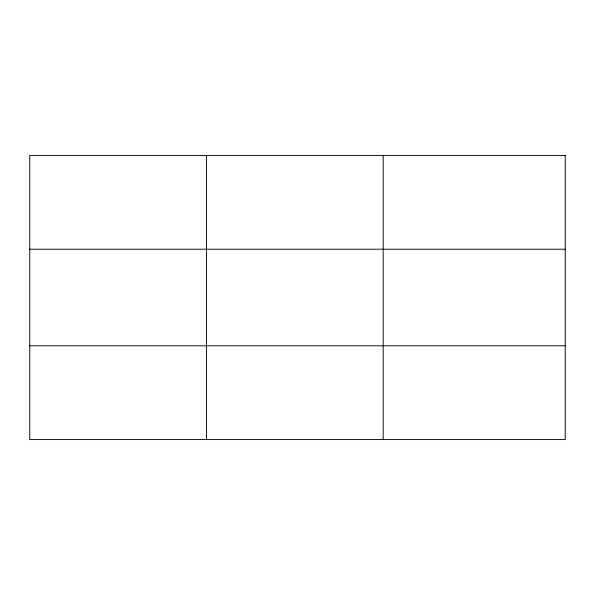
<?xml version="1.0" encoding="UTF-8"?>
<svg xmlns="http://www.w3.org/2000/svg" width="595" height="595" viewBox="0 0 595 595"><rect width="100%" height="100%" fill="white"/><g stroke="black" fill="none" stroke-linecap="round" stroke-linejoin="round"><path stroke-width="0.89" d="M206.465 439.564L206.465 155.436M383.18 439.564L383.18 155.436M29.75 249.201L565.25 249.201M29.75 345.799L565.25 345.799M565.25 155.436L565.25 439.564L29.75 439.564L29.75 155.436L565.25 155.436"/></g></svg>
